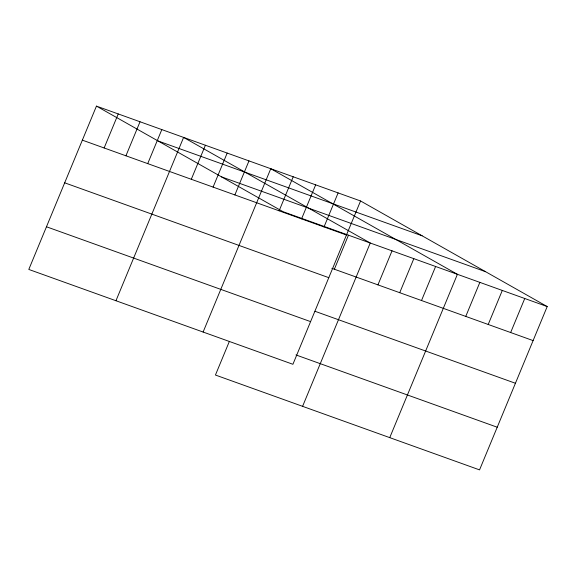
<?xml version="1.0" encoding="UTF-8"?>
<svg xmlns="http://www.w3.org/2000/svg" width="576" height="576" viewBox="0 0 576 576"><rect width="100%" height="100%" fill="white"/><g stroke="black" fill="none" stroke-linecap="round" stroke-linejoin="round"><path stroke-width="0.86" d="M96.451 106.114L28.8 269.438L292.91 364.291L360.562 200.966L96.451 106.114L283.09 211.709L547.2 306.562L479.549 469.886L215.438 375.034L229.37 341.395M104.141 147.974L118.238 113.94M125.928 155.801L140.026 121.766M147.722 163.627L161.82 129.593M115.956 300.737L183.607 137.419L370.246 243.007L302.594 406.332M191.297 179.28L205.394 145.246M213.084 187.106L227.182 153.065M234.878 194.933L248.976 160.891M203.112 332.042L270.763 168.718L457.402 274.313L389.75 437.638M279.115 210.816L293.213 176.782M301.565 218.88L315.662 184.846M324.014 226.944L338.112 192.91M334.361 269.222L348.458 235.188M377.935 284.875L392.033 250.834M399.722 292.694L413.827 258.66M421.517 300.521L435.614 266.486M465.754 316.411L479.851 282.377M488.203 324.475L502.301 290.434M510.653 332.532L524.75 298.498M158.04 140.962L422.15 235.814M221.501 176.861L485.611 271.714M82.354 140.148L346.464 235.008M331.841 268.315L533.102 340.596M64.678 182.815L328.788 277.668M315.007 311.285L515.426 383.263M46.469 226.771L310.586 321.624M295.963 354.938L497.225 427.219M360.562 200.966L547.2 306.562"/></g></svg>
